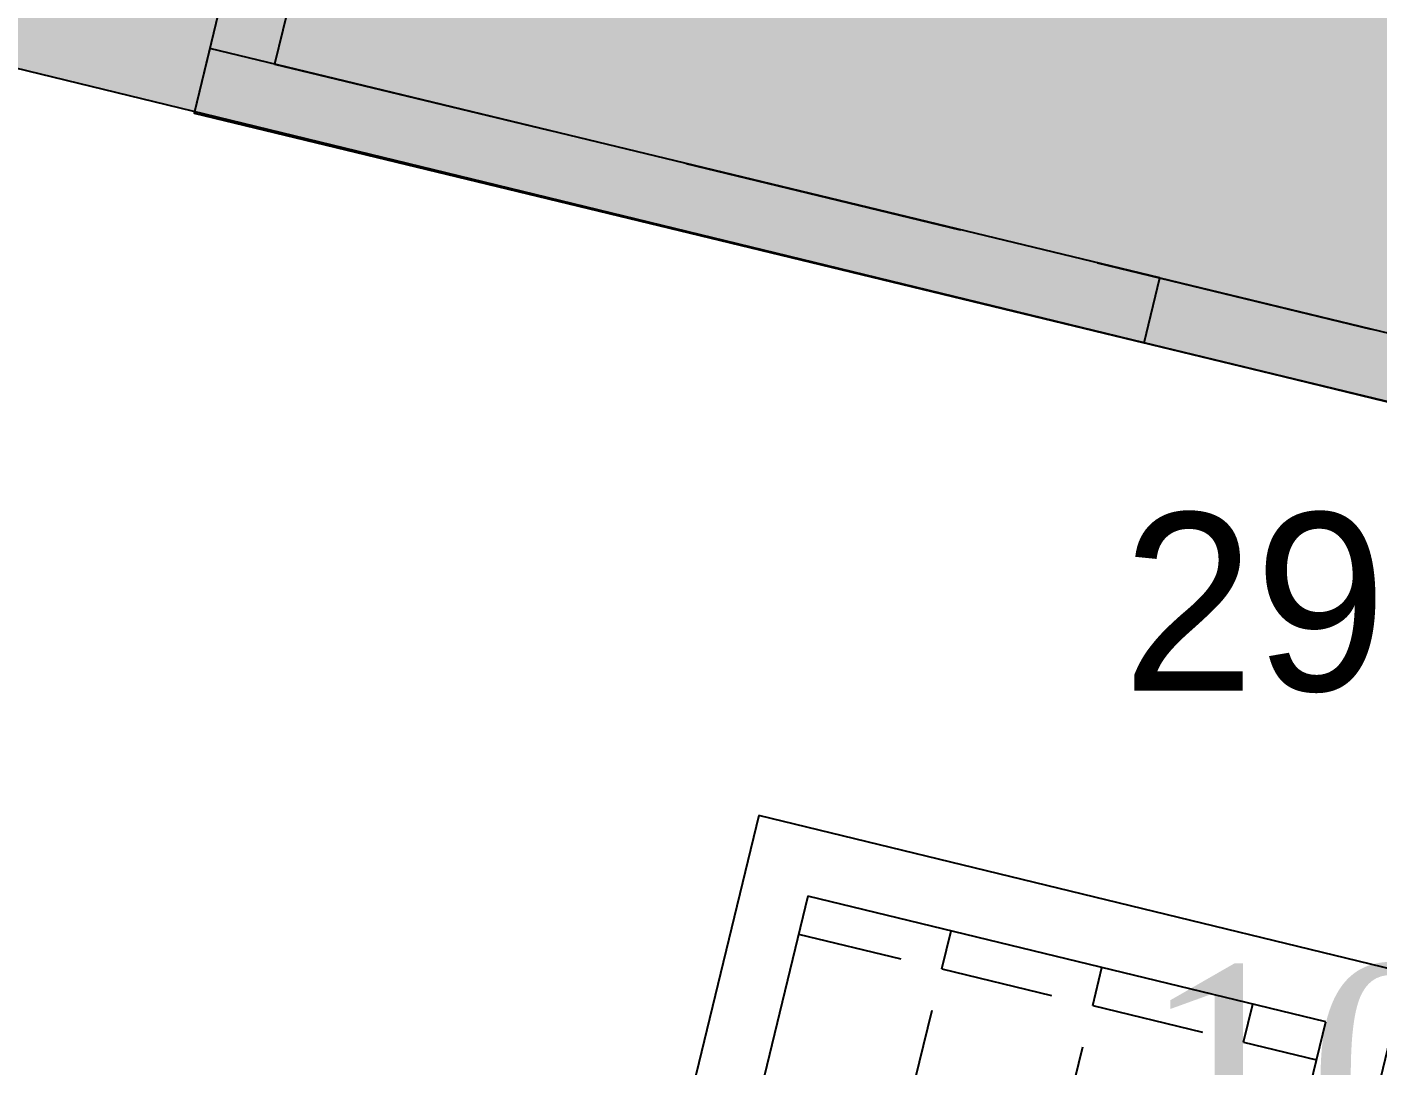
# Model space of a CAD drawing. Header units: millimetres. Extents: x 4980 to 19099, y 3891 to 5773.
# Drawn here: x 12221.7 to 12282.6, y 4663.1 to 4709.8 of the extents above; entities that cross this region are included whole.
import ezdxf

# ---------------------------------------------------------------- set-up
doc = ezdxf.new("R2010")
doc.units = ezdxf.units.MM
doc.linetypes.add('DASHED', pattern=[19.05, 12.7, -6.35])
for name, color, linetype in [('Kıtc-002 Çizgi', 7, 'Continuous'), ('Kıtc-008 Rakam', 1, 'Continuous'), ('Kıtc-028 Yer Izgarası', 252, 'Continuous')]:
    doc.layers.add(name, color=color, linetype=linetype)
doc.layers.add('no3_yazi tefris_Stift_Nr__152', color=7, linetype='Continuous', lineweight=20, true_color=0x0051a4)
doc.styles.add('ERSTELLTER_STIL_4', font='georgia.ttf')
doc.styles.get("Standard").update_dxf_attribs({"font": 'stylu.ttf', "height": 10})

# ---------------------------------------------------------------- blocks, each defined once
blk = doc.blocks.new('A$C3AF727DF')
at = {"layer": 'Kıtc-002 Çizgi'}
blk.add_lwpolyline([(0, 0), (90, 0), (90, 52), (0, 52), (0, 0)], dxfattribs=at)
at = {"layer": 'Kıtc-002 Çizgi', "color": 4, "linetype": 'DASHED'}
blk.add_lwpolyline([(3, 3), (87, 3), (87, 49), (3, 49)], close=True, dxfattribs=at)
at = {"layer": 'Kıtc-002 Çizgi'}
for points in [[(44, 3), (0, 3), (0, 0), (44, 0)], [(44, 3), (90, 3), (90, 0), (44, 0)]]:
    blk.add_lwpolyline(points, close=True, dxfattribs=at)
blk = doc.blocks.new('A$C1AAB3821')
at = {"layer": 'Kıtc-028 Yer Izgarası'}
for p, q in [((30, 30), (0, 30)), ((0, 30), (0, 0)), ((30, 0), (30, 30)), ((27, 27), (3, 27)), ((3, 27), (3, 3)), ((9.647, 25.24), (9.647, 27)), ((16.632, 25.24), (16.632, 27)), ((23.617, 25.24), (23.617, 27)), ((27, 3), (27, 27)), ((3, 25.24), (7.742, 25.24)), ((9.647, 25.24), (14.727, 25.24)), ((16.632, 25.24), (21.712, 25.24)), ((23.617, 25.24), (27, 25.24)), ((9.647, 18.255), (9.647, 23.335)), ((16.632, 18.255), (16.632, 23.335)), ((23.617, 18.255), (23.617, 23.335)), ((3, 18.255), (7.742, 18.255)), ((9.647, 18.255), (14.727, 18.255)), ((16.632, 18.255), (21.712, 18.255)), ((23.617, 18.255), (27, 18.255)), ((9.647, 13.498), (9.647, 16.35)), ((16.632, 13.498), (16.632, 16.35)), ((23.617, 13.498), (23.617, 16.35)), ((27, 13.498), (3, 13.498)), ((3, 13.498), (3, 3)), ((27, 3), (27, 13.498)), ((3, 3), (27, 3)), ((3, 3), (27, 3)), ((0, 0), (30, 0))]:
    blk.add_line(p, q, dxfattribs=at)
blk.add_text('30*30', height=5.4, dxfattribs=at).set_placement((3, 5.636))

msp = doc.modelspace()

# ---------------------------------------------------------------- hatches: boundary and pattern name
h = msp.add_hatch()
h.set_pattern_fill('AR-CONC', color=6, scale=0.1)
h.set_pattern_definition([(50, (-592.883, -838.037), (18.218467, -1.593909), [1.905, -20.955]), (355, (-592.883, -838.037), (-3.524342, 19.105685), [1.524, -16.764058]), (100.45144, (-591.364, -838.17), (14.694125, 17.511775), [1.619, -17.809024]), (46.1842, (-592.883, -832.957), (27.107904, -4.204233), [2.8575, -31.4325]), (96.63556, (-590.624, -833.307), (23.740413, 24.742612), [2.4285, -26.71356]), (351.18415, (-592.883, -832.957), (23.740413, 24.74261), [2.285997, -25.145973]), (21, (-590.343, -834.227), (15.161439, -10.22652), [1.905, -20.955]), (326, (-590.343, -834.227), (6.180203, 18.418797), [1.524, -16.764]), (71.45144, (-589.079, -835.079), (21.341642, 8.192277), [1.619, -17.808994]), (37.5, (-592.8826, -838.0365), (0.3088603, 8.455504), [0, -16.5608, 0, -17.018, 0, -16.8275]), (7.5, (-592.883, -838.0365), (6.681966, 10.0180575), [0, -9.7028, 0, -16.1798, 0, -6.4135]), (327.5, (-598.547, -838.0365), (13.5590595, -0.5728744), [0, -6.35, 0, -19.812, 0, -26.289]), (317.5, (-601.087, -838.037), (14.812918, 2.542649), [0, -8.255, 0, -13.1572, 0, -18.669])])
h.paths.add_polyline_path([(12234.879, 4776.697), (12137.715, 4800.343), (12121.163, 4732.328), (12218.327, 4708.682)])
h.paths.add_polyline_path([(12342.293, 4750.557), (12234.879, 4776.697), (12218.327, 4708.682), (12325.741, 4682.542)])
h.paths.add_polyline_path([(12342.293, 4750.557), (12325.741, 4682.542), (12461.771, 4649.438), (12478.323, 4717.453)])
h.paths.add_polyline_path([(12413.799, 4718.747, -0.414214), (12418.631, 4721.687), (12459.44, 4711.756, -0.414214), (12462.381, 4706.924), (12452.45, 4666.115, -0.414214), (12447.617, 4663.174), (12406.808, 4673.105, -0.414214), (12403.868, 4677.938)], flags=16)
h.paths.add_polyline_path([(12458.16, 4704.873, -1), (12451.784, 4704.873, -1)], flags=0)
h.paths.add_polyline_path([(12429.268, 4596.847), (12306.959, 4594.937), (12306.959, 4526.847), (12429.268, 4526.847)])
h.paths.add_polyline_path([(12306.959, 4594.937), (12227.765, 4614.231), (12211.666, 4548.164), (12211.675, 4548.162), (12226.218, 4607.918), (12100.39, 4638.539), (12098.447, 4639.012), (12083.904, 4579.256), (12211.666, 4548.164), (12226.226, 4607.916), (12226.218, 4607.918), (12211.202, 4546.219), (12290.386, 4526.927)])
h.paths.add_polyline_path([(12118.16, 4625.181), (12117.251, 4625.143), (12116.552, 4625.49), (12115.797, 4626.14), (12115.002, 4626.994), (12114.189, 4627.948), (12113.027, 4627.474), (12111.93, 4627.081), (12110.96, 4626.851), (12109.812, 4626.869), (12109.185, 4627.976), (12109.378, 4629.535), (12110.218, 4630.715), (12111.127, 4630.753), (12111.825, 4630.407), (12112.581, 4629.756), (12113.375, 4628.903), (12114.189, 4627.948), (12115.35, 4628.422), (12116.447, 4628.815), (12117.418, 4629.045), (12118.565, 4629.027), (12119.193, 4627.92), (12119, 4626.362)], flags=16)
h.paths.add_polyline_path([(12095.545, 4614.611, -1), (12101.86, 4614.611, -1)], flags=16)
h.paths.add_polyline_path([(12101.045, 4614.925), (12098.831, 4614.062), (12099.012, 4615.22), (12096.626, 4614.642), (12096.634, 4614.619), (12096.682, 4614.47), (12096.116, 4614.571), (12096.534, 4614.925), (12096.59, 4614.753), (12099.149, 4615.373), (12098.968, 4614.219), (12101.018, 4615.018)], flags=0)
h.paths.add_polyline_path([(12132.594, 4609.738), (12104.529, 4616.568), (12102.674, 4608.945), (12130.739, 4602.115)], flags=24)

# ---------------------------------------------------------------- linework, layer by layer
at = {"layer": 'Kıtc-002 Çizgi'}
msp.add_lwpolyline([(12234.879, 4776.697), (12342.293, 4750.557), (12325.741, 4682.542), (12218.327, 4708.682)], close=True, dxfattribs=at)

# ---------------------------------------------------------------- block references
at = {"layer": 'Kıtc-002 Çizgi', "rotation": 346.4168050262529}
msp.add_blockref('A$C3AF727DF', (12229.265, 4705.946), dxfattribs=at)
at = {"layer": 'Kıtc-028 Yer Izgarası', "rotation": 346.361978972235}
msp.add_blockref('A$C1AAB3821', (12247.607, 4645.173), dxfattribs=at)

# ---------------------------------------------------------------- texts
at = {"layer": 'Kıtc-008 Rakam', "color": 1}
msp.add_text('29', height=8, dxfattribs=at).set_placement((12271.056, 4679.952))
at = {"layer": 'no3_yazi tefris_Stift_Nr__152', "linetype": 'Continuous', "insert": (12323.798, 4696.929), "char_height": 10, "width": 120.92464, "attachment_point": 3, "line_spacing_factor": 1.759884, "style": 'ERSTELLTER_STIL_4'}
msp.add_mtext('\\A1;BAR\\P10.7  M²\\P', dxfattribs=at)

doc.saveas('drawing.dxf')
